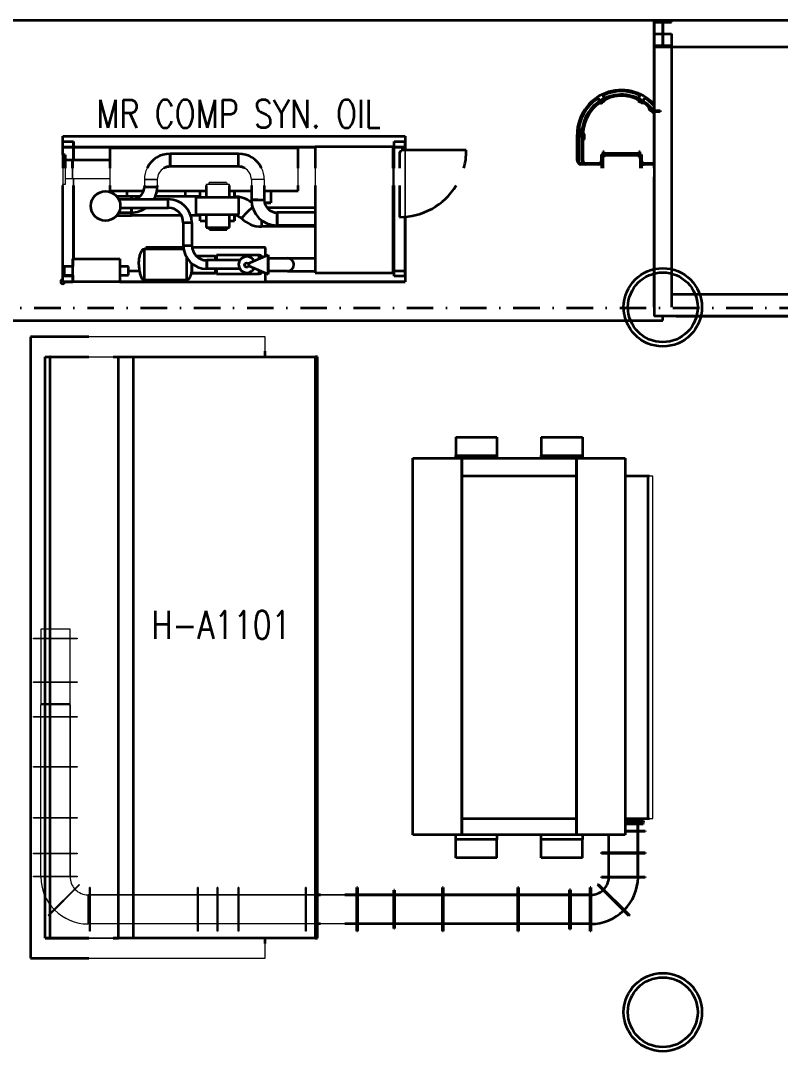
# Model space of a CAD drawing. Header units: inches. Extents: x 3139 to 9140, y 3844 to 6923.
# Drawn here: x 8221.1 to 8570.5, y 5688.8 to 6162.9 of the extents above; entities that cross this region are included whole.
import ezdxf
from ezdxf.enums import TextEntityAlignment as Align

# ---------------------------------------------------------------- set-up
doc = ezdxf.new("R2010")
doc.units = ezdxf.units.IN
doc.header["$MEASUREMENT"] = 0
doc.linetypes.add('DASHDOT2', pattern=[12.700025, 6.350013, -3.175006, 0, -3.175006])
for name, color, linetype in [('Default', 7, 'Continuous'), ('DwgTemplate', 7, 'Continuous'), ('TF_P_Equipment', 7, 'Continuous'), ('TF_P_Ladder', 7, 'Continuous'), ('TF_P_Plaform', 7, 'Continuous'), ('TF_P_Steel', 7, 'Continuous')]:
    doc.layers.add(name, color=color, linetype=linetype)
doc.styles.add('ROMANS', font='romans.shx')

# ---------------------------------------------------------------- blocks, each defined once
blk = doc.blocks.new('A$Cdd380a1b')
at = {"layer": 'DwgTemplate', "color": 8, "linetype": 'Continuous', "lineweight": 35}
for p, q in [((-36.7444, 12.3722), (-36.7444, 12.3143)), ((-36.7444, 12.3722), (-36.7444, 12.3143)), ((-36.5045, 12.3784), (-36.7382, 12.3784)), ((-36.5045, 12.3784), (-36.7382, 12.3784)), ((-36.7444, 12.2517), (-36.7444, 12.1384)), ((-36.7444, 12.2517), (-36.7444, 12.1384))]:
    blk.add_line(p, q, dxfattribs=at)
for radius, start, end in [(0.00615, 270, 0), (0.2399, 344.5146, 0), (0.2399, 270, 328.141)]:
    blk.add_arc((-36.7444, 12.3784), radius, start, end, dxfattribs=at)
at = {"layer": 'TF_P_Equipment', "color": 8, "linetype": 'Continuous', "lineweight": 35}
for p, q in [((-37.9547, 12.4291), (-36.7244, 12.4291)), ((-37.9547, 12.4291), (-36.7244, 12.4291)), ((-37.9547, 12.39), (-37.9547, 12.4291)), ((-37.9547, 12.39), (-37.9547, 12.4291)), ((-37.9547, 12.3622), (-37.9547, 12.4096)), ((-37.9547, 12.3622), (-37.9547, 12.4096)), ((-37.9547, 12.4096), (-37.9157, 12.4096)), ((-37.9547, 12.4096), (-37.9157, 12.4096)), ((-37.9157, 12.3428), (-37.9157, 12.4096)), ((-37.9157, 12.4096), (-37.9157, 12.3428)), ((-36.7635, 12.3143), (-36.7635, 12.4096)), ((-36.7635, 12.3143), (-36.7635, 12.4096)), ((-36.7635, 12.4096), (-36.7244, 12.4096)), ((-36.7635, 12.4096), (-36.7244, 12.4096)), ((-36.7244, 12.4291), (-36.7244, 12.39)), ((-36.7244, 12.4291), (-36.7244, 12.39)), ((-36.7244, 12.3784), (-36.7244, 12.4096)), ((-36.7244, 12.4096), (-36.7244, 12.3784)), ((-37.9547, 12.39), (-37.0472, 12.39)), ((-37.0472, 12.39), (-37.9547, 12.39)), ((-37.1089, 12.386), (-37.7855, 12.386)), ((-37.1089, 12.386), (-37.7855, 12.386)), ((-37.7855, 12.386), (-37.7855, 12.3143)), ((-37.7855, 12.386), (-37.7855, 12.3143)), ((-37.1089, 12.3143), (-37.1089, 12.386)), ((-37.1089, 12.3143), (-37.1089, 12.386)), ((-36.7673, 12.3908), (-37.0472, 12.3908)), ((-36.7673, 12.3908), (-37.0472, 12.3908)), ((-37.0472, 12.3908), (-37.0472, 12.3143)), ((-37.0472, 12.3908), (-37.0472, 12.3143)), ((-36.7673, 12.3143), (-36.7673, 12.3908)), ((-36.7673, 12.3143), (-36.7673, 12.3908)), ((-36.7673, 12.39), (-36.7244, 12.39)), ((-36.7244, 12.39), (-36.7673, 12.39)), ((-37.9464, 12.3622), (-37.9547, 12.3622)), ((-37.9547, 12.3622), (-37.9547, 12.3143)), ((-37.9464, 12.3622), (-37.9464, 12.3143)), ((-37.9196, 12.3428), (-37.9464, 12.3428)), ((-37.7855, 12.3428), (-37.9196, 12.3428)), ((-37.9196, 12.3428), (-37.9196, 12.3143)), ((-37.9196, 12.3143), (-37.9196, 12.3428)), ((-37.3229, 12.366), (-37.569, 12.366)), ((-37.569, 12.366), (-37.569, 12.3199)), ((-37.569, 12.3199), (-37.569, 12.366)), ((-37.3229, 12.3199), (-37.3229, 12.366)), ((-37.3229, 12.3199), (-37.3229, 12.366)), ((-37.3229, 12.3199), (-37.569, 12.3199)), ((-37.9547, 11.9258), (-37.9547, 12.2517)), ((-37.9547, 11.9258), (-37.9547, 12.2517)), ((-37.9157, 11.988), (-37.9157, 12.2517)), ((-37.9157, 12.2517), (-37.9157, 11.988)), ((-37.7855, 12.2517), (-37.7855, 12.2323)), ((-37.7855, 12.2517), (-37.7855, 12.2323)), ((-37.7855, 12.2323), (-37.6639, 12.2323)), ((-37.7855, 12.2323), (-37.6639, 12.2323)), ((-37.724, 12.2323), (-37.724, 12.2121)), ((-37.6613, 12.2517), (-37.6613, 12.2476)), ((-37.6613, 12.2476), (-37.6151, 12.2476)), ((-37.6613, 12.2476), (-37.6151, 12.2476)), ((-37.6164, 12.2323), (-37.461, 12.2323)), ((-37.6164, 12.2323), (-37.461, 12.2323)), ((-37.6151, 12.2517), (-37.6151, 12.2476)), ((-37.5149, 12.2323), (-37.5149, 12.2121)), ((-37.461, 12.2323), (-37.4388, 12.2323)), ((-37.461, 12.2092), (-37.461, 12.2323)), ((-37.461, 12.2092), (-37.461, 12.2323)), ((-37.4388, 12.2517), (-37.4388, 12.2092)), ((-37.4388, 12.2517), (-37.4388, 12.2092)), ((-37.3558, 12.2092), (-37.3558, 12.2517)), ((-37.3558, 12.2092), (-37.3558, 12.2517)), ((-37.3558, 12.2323), (-37.338, 12.2323)), ((-37.338, 12.2092), (-37.338, 12.2323)), ((-37.338, 12.2323), (-37.338, 12.2092)), ((-37.338, 12.2323), (-37.2768, 12.2323)), ((-37.338, 12.2323), (-37.2768, 12.2323)), ((-37.2768, 12.2517), (-37.2768, 12.1999)), ((-37.2307, 12.2517), (-37.2307, 12.2006)), ((-37.2307, 12.2323), (-37.1089, 12.2323)), ((-37.2307, 12.2323), (-37.1089, 12.2323)), ((-37.2073, 12.2323), (-37.2073, 12.1892)), ((-37.1089, 12.2323), (-37.1089, 12.2517)), ((-37.1089, 12.2323), (-37.1089, 12.2517)), ((-37.0472, 12.2517), (-37.0472, 11.9377)), ((-37.0472, 12.2517), (-37.0472, 11.9377)), ((-36.7673, 11.9377), (-36.7673, 12.2517)), ((-36.7673, 11.9377), (-36.7673, 12.2517)), ((-36.7635, 11.9258), (-36.7635, 12.2517)), ((-36.7635, 11.9258), (-36.7635, 12.2517)), ((-37.7071, 12.2121), (-37.7599, 12.2121)), ((-37.7537, 12.2026), (-37.5753, 12.2026)), ((-37.678, 12.2121), (-37.7071, 12.2121)), ((-37.7071, 12.2121), (-37.7071, 12.2026)), ((-37.7071, 12.2026), (-37.7071, 12.2121)), ((-37.461, 12.2121), (-37.6223, 12.2121)), ((-37.5753, 12.1719), (-37.5753, 12.2026)), ((-37.5753, 12.1719), (-37.5753, 12.2026)), ((-37.3222, 12.2092), (-37.476, 12.2092)), ((-37.3222, 12.2092), (-37.476, 12.2092)), ((-37.476, 12.2092), (-37.476, 12.1477)), ((-37.476, 12.2092), (-37.476, 12.1477)), ((-37.3222, 12.1477), (-37.3222, 12.2092)), ((-37.3222, 12.1477), (-37.3222, 12.2092)), ((-37.2768, 12.2006), (-37.2307, 12.2006)), ((-37.2768, 12.2006), (-37.2307, 12.2006)), ((-37.2768, 12.1999), (-37.2537, 12.1999)), ((-37.2537, 12.1999), (-37.2768, 12.1999)), ((-37.2292, 12.1892), (-37.2073, 12.1892)), ((-37.2073, 12.1892), (-37.2292, 12.1892)), ((-37.7531, 12.1554), (-37.7074, 12.1554)), ((-37.7483, 12.1719), (-37.5753, 12.1719)), ((-37.7074, 12.1554), (-37.7074, 12.1719)), ((-37.7074, 12.1719), (-37.7074, 12.1554)), ((-37.7071, 12.1554), (-37.7071, 12.1447)), ((-37.7071, 12.1447), (-37.7071, 12.1554)), ((-37.3129, 12.1343), (-37.2891, 12.1582)), ((-37.3129, 12.1343), (-37.2891, 12.1582)), ((-37.2891, 12.1582), (-37.273, 12.1743)), ((-37.2891, 12.1582), (-37.273, 12.1743)), ((-37.0472, 12.1716), (-37.2204, 12.1716)), ((-37.0472, 12.1544), (-37.1845, 12.1544)), ((-37.1845, 12.1544), (-37.1845, 12.1083)), ((-37.1845, 12.1083), (-37.1845, 12.1544)), ((-37.7599, 12.1447), (-37.7071, 12.1447)), ((-37.5285, 12.1447), (-37.7071, 12.1447)), ((-37.5214, 12.1181), (-37.5214, 12.0369)), ((-37.5061, 12.1181), (-37.5214, 12.1181)), ((-37.5061, 12.1181), (-37.5214, 12.1181)), ((-37.5061, 12.1185), (-37.4907, 12.1185)), ((-37.5061, 12.1185), (-37.4907, 12.1185)), ((-37.4907, 12.1181), (-37.5061, 12.1181)), ((-37.4907, 12.1181), (-37.5061, 12.1181)), ((-37.461, 12.1447), (-37.495, 12.1447)), ((-37.4907, 12.1185), (-37.4907, 12.0369)), ((-37.476, 12.1477), (-37.3222, 12.1477)), ((-37.476, 12.1477), (-37.3222, 12.1477)), ((-37.461, 12.1246), (-37.461, 12.1477)), ((-37.461, 12.1246), (-37.461, 12.1477)), ((-37.461, 12.1246), (-37.4388, 12.1246)), ((-37.4388, 12.1477), (-37.4388, 12.1015)), ((-37.4388, 12.1477), (-37.4388, 12.1015)), ((-37.3558, 12.1015), (-37.3558, 12.1477)), ((-37.3558, 12.1015), (-37.3558, 12.1477)), ((-37.3558, 12.1246), (-37.338, 12.1246)), ((-37.338, 12.1246), (-37.338, 12.1477)), ((-37.338, 12.1477), (-37.338, 12.1246)), ((-37.2401, 12.1269), (-37.2401, 12.1042)), ((-37.2401, 12.1269), (-37.2401, 12.1042)), ((-36.7244, 11.9258), (-36.7244, 12.1393)), ((-36.7244, 12.1393), (-36.7244, 11.9258)), ((-37.4388, 12.1015), (-37.3558, 12.1015)), ((-37.4388, 12.1015), (-37.3558, 12.1015)), ((-37.4269, 12.0938), (-37.43, 12.1015)), ((-37.4269, 12.0938), (-37.3654, 12.0938)), ((-37.3654, 12.0938), (-37.4269, 12.0938)), ((-37.3654, 12.0938), (-37.3623, 12.1015)), ((-37.0472, 12.1042), (-37.2401, 12.1042)), ((-37.0472, 12.1083), (-37.1845, 12.1083)), ((-37.5203, 12.0231), (-37.6625, 12.0231)), ((-37.6625, 12.0231), (-37.6625, 11.9124)), ((-37.6625, 12.0231), (-37.6625, 11.9124)), ((-37.6564, 12.0293), (-37.6564, 12.0231)), ((-37.6564, 12.0293), (-37.6564, 12.0231)), ((-37.5211, 12.0293), (-37.6564, 12.0293)), ((-37.5211, 12.0293), (-37.6564, 12.0293)), ((-37.5214, 12.0369), (-37.4907, 12.0369)), ((-37.5214, 12.0369), (-37.4907, 12.0369)), ((-37.2258, 12.0293), (-37.4901, 12.0293)), ((-37.2258, 12.0293), (-37.4901, 12.0293)), ((-37.2491, 12.0016), (-37.4028, 12.0016)), ((-37.4028, 12.0016), (-37.4028, 11.9831)), ((-37.4028, 11.9831), (-37.4028, 12.0016)), ((-37.288, 11.9716), (-37.2165, 12.0023)), ((-37.2491, 11.9884), (-37.2491, 12.0016)), ((-37.2491, 11.9884), (-37.2491, 12.0016)), ((-37.2258, 11.9984), (-37.2258, 12.0293)), ((-37.2258, 11.9984), (-37.2258, 12.0293)), ((-37.2165, 11.9677), (-37.2165, 12.0023)), ((-37.2165, 12.0023), (-37.2165, 11.9331)), ((-37.9186, 11.988), (-37.7494, 11.988)), ((-37.9186, 11.988), (-37.7494, 11.988)), ((-37.9186, 11.988), (-37.9186, 11.9607)), ((-37.9186, 11.9607), (-37.9186, 11.988)), ((-37.7494, 11.988), (-37.7494, 11.9607)), ((-37.7494, 11.988), (-37.7494, 11.9607)), ((-37.5087, 11.9124), (-37.5087, 11.9924)), ((-37.5087, 11.9124), (-37.5087, 11.9924)), ((-37.4903, 11.9714), (-37.4903, 11.937)), ((-37.4903, 11.937), (-37.4903, 11.9714)), ((-37.4072, 11.9985), (-37.4745, 11.9985)), ((-37.4072, 11.9985), (-37.4745, 11.9985)), ((-37.4072, 11.9985), (-37.4745, 11.9985)), ((-37.3183, 11.9831), (-37.4368, 11.9831)), ((-37.4368, 11.9831), (-37.4368, 11.9524)), ((-37.4368, 11.9524), (-37.4368, 11.9831)), ((-37.4072, 11.9985), (-37.4072, 11.9831)), ((-37.4072, 11.9985), (-37.4072, 11.9831)), ((-37.2165, 11.9908), (-37.1473, 11.9908)), ((-37.2165, 11.9331), (-37.2165, 11.9677)), ((-37.1473, 11.9908), (-37.0472, 11.9908)), ((-37.9547, 11.9453), (-37.9493, 11.9453)), ((-37.9547, 11.9453), (-37.9493, 11.9453)), ((-37.9547, 11.9062), (-37.9547, 11.9453)), ((-37.9547, 11.9062), (-37.9547, 11.9453)), ((-37.9186, 11.9607), (-37.9493, 11.9607)), ((-37.9186, 11.9607), (-37.9493, 11.9607)), ((-37.9493, 11.9607), (-37.9493, 11.9299)), ((-37.9493, 11.9607), (-37.9493, 11.9299)), ((-37.9493, 11.9299), (-37.9186, 11.9299)), ((-37.9493, 11.9299), (-37.9186, 11.9299)), ((-37.9186, 11.9299), (-37.9186, 11.9607)), ((-37.9186, 11.9299), (-37.9186, 11.9607)), ((-37.9186, 11.9299), (-37.9186, 11.9062)), ((-37.9186, 11.9062), (-37.9186, 11.9299)), ((-37.7494, 11.9607), (-37.7494, 11.9299)), ((-37.7494, 11.9607), (-37.7494, 11.9299)), ((-37.7186, 11.9607), (-37.7494, 11.9607)), ((-37.7186, 11.9607), (-37.7494, 11.9607)), ((-37.7494, 11.9299), (-37.7186, 11.9299)), ((-37.7494, 11.9299), (-37.7186, 11.9299)), ((-37.7494, 11.9299), (-37.7494, 11.9062)), ((-37.7494, 11.9299), (-37.7494, 11.9062)), ((-37.7186, 11.9299), (-37.7186, 11.9607)), ((-37.7186, 11.9299), (-37.7186, 11.9607)), ((-37.7186, 11.9453), (-37.6794, 11.9453)), ((-37.7186, 11.9453), (-37.6794, 11.9453)), ((-37.4903, 11.9524), (-37.491, 11.9524)), ((-37.4072, 11.937), (-37.4903, 11.937)), ((-37.4903, 11.937), (-37.4072, 11.937)), ((-37.4903, 11.937), (-37.4072, 11.937)), ((-37.3183, 11.9524), (-37.4368, 11.9524)), ((-37.4072, 11.9524), (-37.4072, 11.937)), ((-37.4072, 11.9524), (-37.4072, 11.937)), ((-37.4028, 11.9524), (-37.4028, 11.9339)), ((-37.4028, 11.9339), (-37.4028, 11.9524)), ((-37.2491, 11.9339), (-37.4028, 11.9339)), ((-37.2864, 11.9632), (-37.2165, 11.9331)), ((-37.2491, 11.9339), (-37.2491, 11.9471)), ((-37.2491, 11.9339), (-37.2491, 11.9471)), ((-37.2258, 11.9062), (-37.2258, 11.9371)), ((-37.2258, 11.9062), (-37.2258, 11.9371)), ((-37.1473, 11.9447), (-37.2165, 11.9447)), ((-37.1473, 11.9447), (-37.0472, 11.9447)), ((-37.0472, 11.9377), (-36.7673, 11.9377)), ((-37.0472, 11.9377), (-36.7673, 11.9377)), ((-36.7673, 11.9453), (-36.7244, 11.9453)), ((-36.7673, 11.9453), (-36.7244, 11.9453)), ((-36.7244, 11.9453), (-36.7244, 11.9062)), ((-36.7244, 11.9453), (-36.7244, 11.9062)), ((-37.9186, 11.9258), (-37.9547, 11.9258)), ((-37.9186, 11.9258), (-37.9547, 11.9258)), ((-37.9547, 11.9062), (-37.9186, 11.9062)), ((-37.9186, 11.9062), (-37.9547, 11.9062)), ((-37.7494, 11.9062), (-37.9186, 11.9062)), ((-37.7494, 11.9062), (-37.9186, 11.9062)), ((-37.7494, 11.9062), (-37.6564, 11.9062)), ((-37.6564, 11.9062), (-37.7494, 11.9062)), ((-37.5087, 11.9124), (-37.6625, 11.9124)), ((-37.6564, 11.9124), (-37.6564, 11.9062)), ((-37.6564, 11.9124), (-37.6564, 11.9062)), ((-37.6564, 11.9062), (-37.2258, 11.9062)), ((-37.6564, 11.9062), (-37.2258, 11.9062)), ((-37.2258, 11.9062), (-36.7244, 11.9062)), ((-36.7244, 11.9062), (-37.2258, 11.9062)), ((-36.7244, 11.9258), (-36.7635, 11.9258)), ((-36.7244, 11.9258), (-36.7635, 11.9258)), ((-38.07, 11.7086), (-38.07, 9.4755)), ((-38.07, 11.7086), (-38.07, 9.4755)), ((-37.8606, 11.7086), (-38.07, 11.7086)), ((-37.8606, 11.7086), (-38.07, 11.7086)), ((-38.0173, 11.6363), (-38.0014, 11.6363)), ((-38.0173, 11.6363), (-38.0014, 11.6363)), ((-38.0173, 9.5478), (-38.0173, 11.6363)), ((-38.0173, 9.5478), (-38.0173, 11.6363)), ((-37.9991, 11.6363), (-38.0014, 11.6363)), ((-37.9991, 11.6363), (-38.0014, 11.6363)), ((-38.0014, 11.6363), (-38.0014, 9.5478)), ((-38.0014, 11.6363), (-38.0014, 9.5478)), ((-37.9991, 11.6363), (-37.8606, 11.6363)), ((-37.9991, 11.6363), (-37.8606, 11.6363)), ((-37.7739, 11.6363), (-37.7538, 11.6363)), ((-37.7739, 11.6363), (-37.7538, 11.6363)), ((-37.7538, 9.5478), (-37.7538, 11.6363)), ((-37.7538, 11.6363), (-37.0482, 11.6363)), ((-37.7017, 11.6363), (-37.7017, 9.5478)), ((-37.7017, 11.6363), (-37.7017, 9.5478)), ((-37.2272, 11.6363), (-37.2272, 11.6564)), ((-37.2272, 11.6363), (-37.2272, 11.6564)), ((-37.0482, 11.6363), (-37.0482, 9.5478)), ((-37.0387, 11.6363), (-37.0482, 11.6363)), ((-37.0387, 11.6363), (-37.0482, 11.6363)), ((-37.0387, 9.5478), (-37.0387, 11.6363)), ((-37.0387, 9.5478), (-37.0387, 11.6363)), ((-36.5426, 11.3479), (-36.3949, 11.3479)), ((-36.5426, 11.3479), (-36.5426, 11.2818)), ((-36.3949, 11.3479), (-36.3949, 11.2818)), ((-36.235, 11.3479), (-36.235, 11.2818)), ((-36.235, 11.3479), (-36.0873, 11.3479)), ((-36.0873, 11.3479), (-36.0873, 11.2818)), ((-36.6967, 11.2718), (-35.9332, 11.2718)), ((-36.6967, 9.9184), (-36.6967, 11.2718)), ((-36.5426, 11.2818), (-36.3949, 11.2818)), ((-36.5426, 11.2718), (-36.5426, 11.2818)), ((-36.5208, 9.9184), (-36.5208, 11.2718)), ((-36.5208, 11.2718), (-36.5208, 9.9184)), ((-36.3949, 11.2818), (-36.3949, 11.2718)), ((-36.235, 11.2718), (-36.235, 11.2818)), ((-36.235, 11.2818), (-36.0873, 11.2818)), ((-36.1091, 9.9184), (-36.1091, 11.2718)), ((-36.1091, 11.2718), (-36.1091, 9.9184)), ((-36.0873, 11.2818), (-36.0873, 11.2718)), ((-35.9332, 11.2718), (-35.9332, 9.9184)), ((-36.1091, 11.2072), (-36.5208, 11.2072)), ((-36.1091, 11.2072), (-36.5208, 11.2072)), ((-35.8508, 11.2072), (-35.9332, 11.2072)), ((-35.8508, 11.2072), (-35.9332, 11.2072)), ((-35.8508, 9.9769), (-35.8508, 11.2072)), ((-35.8508, 9.9769), (-35.8508, 11.2072)), ((-35.8461, 11.2072), (-35.8508, 11.2072)), ((-35.8461, 11.2072), (-35.8508, 11.2072)), ((-36.5208, 9.9769), (-36.1091, 9.9769)), ((-36.5208, 9.9769), (-36.1091, 9.9769)), ((-35.9332, 9.9769), (-35.8508, 9.9769)), ((-35.9332, 9.9769), (-35.8508, 9.9769)), ((-35.9332, 9.9692), (-35.8677, 9.9692)), ((-35.9332, 9.9692), (-35.8677, 9.9692)), ((-35.8877, 9.9692), (-35.8877, 9.9769)), ((-35.8877, 9.9769), (-35.8877, 9.9692)), ((-35.8677, 9.9692), (-35.8677, 9.963)), ((-35.8677, 9.9692), (-35.8677, 9.963)), ((-35.8508, 9.9769), (-35.8461, 9.9769)), ((-35.8508, 9.9769), (-35.8461, 9.9769)), ((-35.8677, 9.963), (-35.9332, 9.963)), ((-35.8677, 9.963), (-35.9332, 9.963)), ((-35.9332, 9.9596), (-35.8692, 9.9596)), ((-35.9332, 9.9596), (-35.8692, 9.9596)), ((-35.8692, 9.9571), (-35.9332, 9.9571)), ((-35.8692, 9.9571), (-35.9332, 9.9571)), ((-35.9332, 9.9328), (-35.8615, 9.9328)), ((-35.9332, 9.9328), (-35.8615, 9.9328)), ((-35.8615, 9.9303), (-35.9332, 9.9303)), ((-35.8615, 9.9303), (-35.9332, 9.9303)), ((-35.8877, 9.9596), (-35.8877, 9.963)), ((-35.8877, 9.963), (-35.8877, 9.9596)), ((-35.8877, 9.9328), (-35.8877, 9.9571)), ((-35.8877, 9.9571), (-35.8877, 9.9328)), ((-35.8877, 9.8546), (-35.8877, 9.9303)), ((-35.8877, 9.9303), (-35.8877, 9.8546)), ((-35.8692, 9.9596), (-35.8692, 9.9571)), ((-35.8692, 9.9596), (-35.8692, 9.9571)), ((-35.8615, 9.9328), (-35.8615, 9.9303)), ((-35.8615, 9.9328), (-35.8615, 9.9303)), ((-35.9332, 9.9184), (-36.6967, 9.9184)), ((-36.5426, 9.9023), (-36.5426, 9.9184)), ((-36.3949, 9.9023), (-36.5426, 9.9023)), ((-36.5426, 9.8362), (-36.5426, 9.9023)), ((-36.3949, 9.9184), (-36.3949, 9.9023)), ((-36.3949, 9.8362), (-36.3949, 9.9023)), ((-36.235, 9.9023), (-36.235, 9.9184)), ((-36.235, 9.8362), (-36.235, 9.9023)), ((-36.0873, 9.9023), (-36.235, 9.9023)), ((-36.0873, 9.9184), (-36.0873, 9.9023)), ((-36.0873, 9.8362), (-36.0873, 9.9023)), ((-35.9923, 9.8546), (-35.9923, 9.9184)), ((-35.9923, 9.8546), (-35.9923, 9.9184)), ((-36.0184, 9.8546), (-36.0184, 9.8521)), ((-36.0184, 9.8521), (-36.0184, 9.8546)), ((-36.0184, 9.8546), (-35.8615, 9.8546)), ((-36.0184, 9.8546), (-35.8615, 9.8546)), ((-35.8615, 9.8546), (-35.8615, 9.8521)), ((-35.8615, 9.8546), (-35.8615, 9.8521)), ((-36.3949, 9.8362), (-36.5426, 9.8362)), ((-36.0873, 9.8362), (-36.235, 9.8362)), ((-35.8615, 9.8521), (-36.0184, 9.8521)), ((-35.8615, 9.8521), (-36.0184, 9.8521)), ((-35.9923, 9.7677), (-35.9923, 9.8521)), ((-35.9923, 9.7677), (-35.9923, 9.8521)), ((-35.8877, 9.7677), (-35.8877, 9.8521)), ((-35.8877, 9.8521), (-35.8877, 9.7677)), ((-36.0184, 9.7677), (-35.8615, 9.7677)), ((-36.0184, 9.7677), (-35.8615, 9.7677)), ((-36.0184, 9.7677), (-36.0184, 9.7653)), ((-36.0184, 9.7653), (-36.0184, 9.7677)), ((-35.8615, 9.7653), (-36.0184, 9.7653)), ((-35.8615, 9.7653), (-36.0184, 9.7653)), ((-35.8615, 9.7677), (-35.8615, 9.7653)), ((-35.8615, 9.7677), (-35.8615, 9.7653)), ((-36.895, 9.7293), (-36.8975, 9.7293)), ((-36.8975, 9.7293), (-36.895, 9.7293)), ((-36.8975, 9.5724), (-36.8975, 9.7293)), ((-36.8975, 9.5724), (-36.8975, 9.7293)), ((-36.895, 9.7293), (-36.895, 9.5724)), ((-36.895, 9.7293), (-36.895, 9.5724)), ((-36.7648, 9.5816), (-36.7648, 9.7201)), ((-36.7648, 9.5816), (-36.7648, 9.7201)), ((-36.7624, 9.7201), (-36.7648, 9.7201)), ((-36.7648, 9.7201), (-36.7624, 9.7201)), ((-36.7624, 9.7201), (-36.7624, 9.5816)), ((-36.7624, 9.7201), (-36.7624, 9.5816)), ((-36.5874, 9.7293), (-36.5899, 9.7293)), ((-36.5899, 9.7293), (-36.5874, 9.7293)), ((-36.5899, 9.5724), (-36.5899, 9.7293)), ((-36.5899, 9.5724), (-36.5899, 9.7293)), ((-36.5874, 9.7293), (-36.5874, 9.5724)), ((-36.5874, 9.7293), (-36.5874, 9.5724)), ((-36.3168, 9.7293), (-36.3192, 9.7293)), ((-36.3192, 9.7293), (-36.3168, 9.7293)), ((-36.3192, 9.5724), (-36.3192, 9.7293)), ((-36.3192, 9.5724), (-36.3192, 9.7293)), ((-36.3168, 9.7293), (-36.3168, 9.5724)), ((-36.3168, 9.7293), (-36.3168, 9.5724)), ((-36.1332, 9.5801), (-36.1332, 9.7216)), ((-36.1332, 9.5801), (-36.1332, 9.7216)), ((-36.1307, 9.7216), (-36.1332, 9.7216)), ((-36.1332, 9.7216), (-36.1307, 9.7216)), ((-36.1307, 9.7216), (-36.1307, 9.5801)), ((-36.1307, 9.7216), (-36.1307, 9.5801)), ((-36.0568, 9.7293), (-36.0593, 9.7293)), ((-36.0593, 9.7293), (-36.0568, 9.7293)), ((-36.0593, 9.5724), (-36.0593, 9.7293)), ((-36.0593, 9.5724), (-36.0593, 9.7293)), ((-36.0568, 9.7293), (-36.0568, 9.5724)), ((-36.0568, 9.7293), (-36.0568, 9.5724)), ((-36.0297, 9.7405), (-36.0314, 9.7388)), ((-36.0314, 9.7388), (-36.0297, 9.7405)), ((-35.9205, 9.6279), (-36.0314, 9.7388)), ((-35.9205, 9.6279), (-36.0314, 9.7388)), ((-36.0297, 9.7405), (-35.9187, 9.6296)), ((-36.0297, 9.7405), (-35.9187, 9.6296)), ((-37.0281, 9.7031), (-37.0387, 9.7031)), ((-37.0387, 9.7031), (-37.0281, 9.7031)), ((-36.8975, 9.7031), (-36.9414, 9.7031)), ((-36.9414, 9.7031), (-36.8975, 9.7031)), ((-36.7648, 9.7031), (-36.895, 9.7031)), ((-36.895, 9.7031), (-36.7648, 9.7031)), ((-36.5899, 9.7031), (-36.7624, 9.7031)), ((-36.7624, 9.7031), (-36.5899, 9.7031)), ((-36.3192, 9.7031), (-36.5874, 9.7031)), ((-36.5874, 9.7031), (-36.3192, 9.7031)), ((-36.1332, 9.7031), (-36.3168, 9.7031)), ((-36.3168, 9.7031), (-36.1332, 9.7031)), ((-36.0593, 9.7031), (-36.1307, 9.7031)), ((-36.1307, 9.7031), (-36.0593, 9.7031)), ((-37.0281, 9.5986), (-37.0387, 9.5986)), ((-37.0281, 9.5986), (-37.0387, 9.5986)), ((-36.8975, 9.5986), (-36.9414, 9.5986)), ((-36.8975, 9.5986), (-36.9414, 9.5986)), ((-36.7648, 9.5986), (-36.895, 9.5986)), ((-36.7648, 9.5986), (-36.895, 9.5986)), ((-36.5899, 9.5986), (-36.7624, 9.5986)), ((-36.5899, 9.5986), (-36.7624, 9.5986)), ((-36.3192, 9.5986), (-36.5874, 9.5986)), ((-36.3192, 9.5986), (-36.5874, 9.5986)), ((-36.1332, 9.5986), (-36.3168, 9.5986)), ((-36.1332, 9.5986), (-36.3168, 9.5986)), ((-36.0593, 9.5986), (-36.1307, 9.5986)), ((-36.0593, 9.5986), (-36.1307, 9.5986)), ((-35.9187, 9.6296), (-35.9205, 9.6279)), ((-35.9187, 9.6296), (-35.9205, 9.6279)), ((-36.895, 9.5724), (-36.8975, 9.5724)), ((-36.895, 9.5724), (-36.8975, 9.5724)), ((-36.7624, 9.5816), (-36.7648, 9.5816)), ((-36.7624, 9.5816), (-36.7648, 9.5816)), ((-36.5874, 9.5724), (-36.5899, 9.5724)), ((-36.5874, 9.5724), (-36.5899, 9.5724)), ((-36.3168, 9.5724), (-36.3192, 9.5724)), ((-36.3168, 9.5724), (-36.3192, 9.5724)), ((-36.1307, 9.5801), (-36.1332, 9.5801)), ((-36.1307, 9.5801), (-36.1332, 9.5801)), ((-36.0568, 9.5724), (-36.0593, 9.5724)), ((-36.0568, 9.5724), (-36.0593, 9.5724)), ((-38.0173, 9.5478), (-38.0014, 9.5478)), ((-38.0014, 9.5478), (-38.0173, 9.5478)), ((-38.0014, 9.5478), (-37.9991, 9.5478)), ((-38.0014, 9.5478), (-37.9991, 9.5478)), ((-37.9991, 9.5478), (-37.8606, 9.5478)), ((-37.8606, 9.5478), (-37.9991, 9.5478)), ((-37.7739, 9.5478), (-37.7538, 9.5478)), ((-37.7538, 9.5478), (-37.7739, 9.5478)), ((-37.0482, 9.5478), (-37.7538, 9.5478)), ((-37.2272, 9.5277), (-37.2272, 9.5478)), ((-37.2272, 9.5277), (-37.2272, 9.5478)), ((-37.0482, 9.5478), (-37.0387, 9.5478)), ((-37.0482, 9.5478), (-37.0387, 9.5478)), ((-38.07, 9.4755), (-37.8606, 9.4755)), ((-38.07, 9.4755), (-37.8606, 9.4755))]:
    blk.add_line(p, q, dxfattribs=at)
at = {"layer": 'TF_P_Equipment', "color": 8, "linetype": 'Continuous', "lineweight": 18}
for p, q in [((-36.7244, 12.1393), (-36.7244, 12.3784)), ((-36.7244, 12.3784), (-36.7244, 12.1393)), ((-37.9547, 12.3143), (-37.9547, 12.3091)), ((-37.9547, 12.3091), (-37.9547, 12.2561)), ((-37.9464, 12.3143), (-37.9464, 12.3091)), ((-37.9464, 12.3091), (-37.9464, 12.2561)), ((-37.9196, 12.3143), (-37.9196, 12.2755)), ((-37.9196, 12.2755), (-37.9196, 12.3143)), ((-37.7855, 12.3143), (-37.7855, 12.2517)), ((-37.7855, 12.3143), (-37.7855, 12.2517)), ((-37.1089, 12.2517), (-37.1089, 12.3143)), ((-37.1089, 12.2517), (-37.1089, 12.3143)), ((-37.0472, 12.3143), (-37.0472, 12.2517)), ((-37.0472, 12.3143), (-37.0472, 12.2517)), ((-36.7673, 12.2517), (-36.7673, 12.3143)), ((-36.7673, 12.2517), (-36.7673, 12.3143)), ((-36.7635, 12.2517), (-36.7635, 12.3143)), ((-36.7635, 12.2517), (-36.7635, 12.3143)), ((-37.9196, 12.2755), (-37.9464, 12.2755)), ((-37.7855, 12.2755), (-37.9196, 12.2755)), ((-37.9157, 12.2517), (-37.9157, 12.2755)), ((-37.9157, 12.2755), (-37.9157, 12.2517)), ((-37.6613, 12.2738), (-37.6613, 12.2517)), ((-37.6613, 12.2738), (-37.6151, 12.2738)), ((-37.6613, 12.2738), (-37.6151, 12.2738)), ((-37.6151, 12.2738), (-37.6613, 12.2738)), ((-37.6151, 12.2738), (-37.6613, 12.2738)), ((-37.6151, 12.2738), (-37.6151, 12.2517)), ((-37.4281, 12.263), (-37.4311, 12.2553)), ((-37.3973, 12.263), (-37.4281, 12.263)), ((-37.4281, 12.263), (-37.3665, 12.263)), ((-37.3665, 12.263), (-37.3973, 12.263)), ((-37.3665, 12.263), (-37.3635, 12.2553)), ((-37.2768, 12.2738), (-37.2768, 12.2517)), ((-37.2537, 12.2738), (-37.2768, 12.2738)), ((-37.2537, 12.2738), (-37.2768, 12.2738)), ((-37.2307, 12.2738), (-37.2537, 12.2738)), ((-37.2307, 12.2738), (-37.2537, 12.2738)), ((-37.2307, 12.2738), (-37.2307, 12.2517)), ((-37.9464, 12.2561), (-37.9547, 12.2561)), ((-37.9547, 12.2517), (-37.9547, 12.2561)), ((-37.9547, 12.2517), (-37.9547, 12.2561)), ((-37.4388, 12.2553), (-37.4388, 12.2517)), ((-37.4388, 12.2553), (-37.4388, 12.2517)), ((-37.3558, 12.2553), (-37.4388, 12.2553)), ((-37.3558, 12.2553), (-37.4388, 12.2553)), ((-37.3558, 12.2517), (-37.3558, 12.2553)), ((-37.3558, 12.2517), (-37.3558, 12.2553)), ((-37.2272, 11.7086), (-37.8606, 11.7086)), ((-37.2272, 11.7086), (-37.8606, 11.7086)), ((-37.2272, 11.6564), (-37.2272, 11.7086)), ((-37.2272, 11.6564), (-37.2272, 11.7086)), ((-37.8606, 11.6363), (-37.7739, 11.6363)), ((-37.8606, 11.6363), (-37.7739, 11.6363)), ((-35.8339, 11.2072), (-35.8461, 11.2072)), ((-35.8339, 11.2072), (-35.8461, 11.2072)), ((-35.8339, 9.9769), (-35.8339, 11.2072)), ((-35.8339, 9.9769), (-35.8339, 11.2072)), ((-38.0331, 10.6582), (-38.0331, 10.6249)), ((-37.9285, 10.6582), (-38.0331, 10.6582)), ((-37.9285, 10.6249), (-37.9285, 10.6582)), ((-38.0593, 10.6249), (-37.9024, 10.6249)), ((-38.0593, 10.6249), (-37.9024, 10.6249)), ((-38.0593, 10.6224), (-38.0593, 10.6249)), ((-38.0593, 10.6224), (-38.0593, 10.6249)), ((-37.9024, 10.6224), (-38.0593, 10.6224)), ((-37.9024, 10.6224), (-38.0593, 10.6224)), ((-38.0331, 10.6224), (-38.0331, 10.4689)), ((-37.9285, 10.4689), (-37.9285, 10.6224)), ((-37.9024, 10.6224), (-37.9024, 10.6249)), ((-37.9024, 10.6249), (-37.9024, 10.6224)), ((-38.0593, 10.4689), (-37.9024, 10.4689)), ((-38.0593, 10.4689), (-37.9024, 10.4689)), ((-38.0593, 10.4664), (-38.0593, 10.4689)), ((-38.0593, 10.4664), (-38.0593, 10.4689)), ((-37.9024, 10.4664), (-38.0593, 10.4664)), ((-37.9024, 10.4664), (-38.0593, 10.4664)), ((-38.0331, 10.4664), (-38.0331, 10.389)), ((-37.9285, 10.389), (-37.9285, 10.4664)), ((-37.9024, 10.4664), (-37.9024, 10.4689)), ((-37.9024, 10.4689), (-37.9024, 10.4664)), ((-37.9285, 10.389), (-38.0331, 10.389)), ((-38.0331, 10.389), (-37.9285, 10.389)), ((-38.033, 10.3875), (-37.9285, 10.3875)), ((-38.033, 10.3875), (-37.9285, 10.3875)), ((-38.033, 10.3444), (-38.033, 10.3875)), ((-38.033, 10.3444), (-38.033, 10.3875)), ((-37.9285, 10.3444), (-37.9285, 10.3875)), ((-37.9285, 10.3875), (-37.9285, 10.3444)), ((-38.0593, 10.3419), (-38.0593, 10.3444)), ((-38.0593, 10.3419), (-38.0593, 10.3444)), ((-38.0593, 10.3444), (-37.9024, 10.3444)), ((-38.0593, 10.3444), (-37.9024, 10.3444)), ((-37.9024, 10.3419), (-38.0593, 10.3419)), ((-37.9024, 10.3419), (-38.0593, 10.3419)), ((-38.033, 10.1645), (-38.033, 10.3419)), ((-38.033, 10.1645), (-38.033, 10.3419)), ((-37.9285, 10.1645), (-37.9285, 10.3419)), ((-37.9285, 10.3419), (-37.9285, 10.1645)), ((-37.9024, 10.3419), (-37.9024, 10.3444)), ((-37.9024, 10.3444), (-37.9024, 10.3419)), ((-38.0593, 10.1645), (-37.9024, 10.1645)), ((-38.0593, 10.1645), (-37.9024, 10.1645)), ((-38.0593, 10.162), (-38.0593, 10.1645)), ((-38.0593, 10.162), (-38.0593, 10.1645)), ((-37.9024, 10.162), (-38.0593, 10.162)), ((-37.9024, 10.162), (-38.0593, 10.162)), ((-38.033, 9.9806), (-38.033, 10.162)), ((-38.033, 9.9806), (-38.033, 10.162)), ((-37.9285, 9.9806), (-37.9285, 10.162)), ((-37.9285, 10.162), (-37.9285, 9.9806)), ((-37.9024, 10.162), (-37.9024, 10.1645)), ((-37.9024, 10.1645), (-37.9024, 10.162)), ((-38.0592, 9.9782), (-38.0592, 9.9806)), ((-38.0592, 9.9782), (-38.0592, 9.9806)), ((-38.0592, 9.9806), (-37.9023, 9.9806)), ((-38.0592, 9.9806), (-37.9023, 9.9806)), ((-37.9023, 9.9782), (-38.0592, 9.9782)), ((-37.9023, 9.9782), (-38.0592, 9.9782)), ((-38.033, 9.8524), (-38.033, 9.9782)), ((-38.033, 9.8524), (-38.033, 9.9782)), ((-37.9285, 9.8524), (-37.9285, 9.9782)), ((-37.9285, 9.9782), (-37.9285, 9.8524)), ((-37.9023, 9.9782), (-37.9023, 9.9806)), ((-37.9023, 9.9806), (-37.9023, 9.9782)), ((-35.8461, 9.9769), (-35.8339, 9.9769)), ((-35.8461, 9.9769), (-35.8339, 9.9769)), ((-38.0592, 9.8524), (-37.9023, 9.8524)), ((-38.0592, 9.8524), (-37.9023, 9.8524)), ((-38.0592, 9.8499), (-38.0592, 9.8524)), ((-38.0592, 9.8499), (-38.0592, 9.8524)), ((-37.9023, 9.8499), (-38.0592, 9.8499)), ((-37.9023, 9.8499), (-38.0592, 9.8499)), ((-38.033, 9.7702), (-38.033, 9.8499)), ((-38.033, 9.7702), (-38.033, 9.8499)), ((-37.9285, 9.7702), (-37.9285, 9.8499)), ((-37.9285, 9.8499), (-37.9285, 9.7702)), ((-37.9023, 9.8499), (-37.9023, 9.8524)), ((-37.9023, 9.8524), (-37.9023, 9.8499)), ((-38.0592, 9.7702), (-37.9023, 9.7702)), ((-38.0592, 9.7702), (-37.9023, 9.7702)), ((-38.0592, 9.7677), (-38.0592, 9.7702)), ((-38.0592, 9.7677), (-38.0592, 9.7702)), ((-37.9023, 9.7677), (-38.0592, 9.7677)), ((-37.9023, 9.7677), (-38.0592, 9.7677)), ((-37.9023, 9.7677), (-37.9023, 9.7702)), ((-37.9023, 9.7702), (-37.9023, 9.7677)), ((-38.0068, 9.6295), (-37.8959, 9.7404)), ((-38.0068, 9.6295), (-37.8959, 9.7404)), ((-37.8941, 9.7387), (-38.0051, 9.6278)), ((-37.8941, 9.7387), (-38.0051, 9.6278)), ((-37.8941, 9.7387), (-37.8959, 9.7404)), ((-37.8959, 9.7404), (-37.8941, 9.7387)), ((-37.8584, 9.5724), (-37.8584, 9.7293)), ((-37.8584, 9.5724), (-37.8584, 9.7293)), ((-37.8559, 9.7293), (-37.8584, 9.7293)), ((-37.8584, 9.7293), (-37.8559, 9.7293)), ((-37.8559, 9.7293), (-37.8559, 9.5724)), ((-37.8559, 9.7293), (-37.8559, 9.5724)), ((-37.7529, 9.7293), (-37.7554, 9.7293)), ((-37.7554, 9.7293), (-37.7529, 9.7293)), ((-37.7554, 9.5724), (-37.7554, 9.7293)), ((-37.7554, 9.5724), (-37.7554, 9.7293)), ((-37.7529, 9.7293), (-37.7529, 9.5724)), ((-37.7529, 9.7293), (-37.7529, 9.5724)), ((-37.4682, 9.7293), (-37.4707, 9.7293)), ((-37.4707, 9.7293), (-37.4682, 9.7293)), ((-37.4707, 9.5724), (-37.4707, 9.7293)), ((-37.4707, 9.5724), (-37.4707, 9.7293)), ((-37.4682, 9.7293), (-37.4682, 9.5724)), ((-37.4682, 9.7293), (-37.4682, 9.5724)), ((-37.3994, 9.5724), (-37.3994, 9.7293)), ((-37.3994, 9.5724), (-37.3994, 9.7293)), ((-37.397, 9.7293), (-37.3994, 9.7293)), ((-37.3994, 9.7293), (-37.397, 9.7293)), ((-37.397, 9.7293), (-37.397, 9.5724)), ((-37.397, 9.7293), (-37.397, 9.5724)), ((-37.3245, 9.5724), (-37.3245, 9.7293)), ((-37.3245, 9.5724), (-37.3245, 9.7293)), ((-37.322, 9.7293), (-37.3245, 9.7293)), ((-37.3245, 9.7293), (-37.322, 9.7293)), ((-37.322, 9.7293), (-37.322, 9.5724)), ((-37.322, 9.7293), (-37.322, 9.5724)), ((-37.0796, 9.7293), (-37.082, 9.7293)), ((-37.082, 9.7293), (-37.0796, 9.7293)), ((-37.082, 9.5724), (-37.082, 9.7293)), ((-37.082, 9.5724), (-37.082, 9.7293)), ((-37.0796, 9.7293), (-37.0796, 9.5724)), ((-37.0796, 9.7293), (-37.0796, 9.5724)), ((-37.8584, 9.7031), (-37.8639, 9.7031)), ((-37.8639, 9.7031), (-37.8584, 9.7031)), ((-37.8639, 9.5986), (-37.8639, 9.7031)), ((-37.8639, 9.5986), (-37.8639, 9.7031)), ((-37.7554, 9.7031), (-37.8559, 9.7031)), ((-37.8559, 9.7031), (-37.7554, 9.7031)), ((-37.4707, 9.7031), (-37.7529, 9.7031)), ((-37.7529, 9.7031), (-37.4707, 9.7031)), ((-37.3994, 9.7031), (-37.4682, 9.7031)), ((-37.4682, 9.7031), (-37.3994, 9.7031)), ((-37.3245, 9.7031), (-37.397, 9.7031)), ((-37.397, 9.7031), (-37.3245, 9.7031)), ((-37.082, 9.7031), (-37.322, 9.7031)), ((-37.322, 9.7031), (-37.082, 9.7031)), ((-37.0387, 9.7031), (-37.0796, 9.7031)), ((-37.0796, 9.7031), (-37.0387, 9.7031)), ((-36.9414, 9.7031), (-37.0281, 9.7031)), ((-37.0281, 9.7031), (-36.9414, 9.7031)), ((-38.0051, 9.6278), (-38.0068, 9.6295)), ((-38.0051, 9.6278), (-38.0068, 9.6295)), ((-37.8584, 9.5986), (-37.8639, 9.5986)), ((-37.8584, 9.5986), (-37.8639, 9.5986)), ((-37.7554, 9.5986), (-37.8559, 9.5986)), ((-37.7554, 9.5986), (-37.8559, 9.5986)), ((-37.4707, 9.5986), (-37.7529, 9.5986)), ((-37.4707, 9.5986), (-37.7529, 9.5986)), ((-37.3994, 9.5986), (-37.4682, 9.5986)), ((-37.3994, 9.5986), (-37.4682, 9.5986)), ((-37.3245, 9.5986), (-37.397, 9.5986)), ((-37.3245, 9.5986), (-37.397, 9.5986)), ((-37.082, 9.5986), (-37.322, 9.5986)), ((-37.082, 9.5986), (-37.322, 9.5986)), ((-37.0387, 9.5986), (-37.0796, 9.5986)), ((-37.0387, 9.5986), (-37.0796, 9.5986)), ((-36.9414, 9.5986), (-37.0281, 9.5986)), ((-36.9414, 9.5986), (-37.0281, 9.5986)), ((-37.8559, 9.5724), (-37.8584, 9.5724)), ((-37.8559, 9.5724), (-37.8584, 9.5724)), ((-37.7529, 9.5724), (-37.7554, 9.5724)), ((-37.7529, 9.5724), (-37.7554, 9.5724)), ((-37.4682, 9.5724), (-37.4707, 9.5724)), ((-37.4682, 9.5724), (-37.4707, 9.5724)), ((-37.397, 9.5724), (-37.3994, 9.5724)), ((-37.397, 9.5724), (-37.3994, 9.5724)), ((-37.322, 9.5724), (-37.3245, 9.5724)), ((-37.322, 9.5724), (-37.3245, 9.5724)), ((-37.0796, 9.5724), (-37.082, 9.5724)), ((-37.0796, 9.5724), (-37.082, 9.5724)), ((-37.8606, 9.5478), (-37.7739, 9.5478)), ((-37.7739, 9.5478), (-37.8606, 9.5478)), ((-37.2272, 9.4755), (-37.2272, 9.5277)), ((-37.2272, 9.4755), (-37.2272, 9.5277)), ((-37.8606, 9.4755), (-37.2272, 9.4755)), ((-37.8606, 9.4755), (-37.2272, 9.4755))]:
    blk.add_line(p, q, dxfattribs=at)
at = {"layer": 'TF_P_Equipment', "color": 8, "linetype": 'Continuous', "lineweight": 35}
for centre, radius in [((-37.8009, 12.1784), 0.0531), ((-37.2934, 11.9662), 0.00769), ((-37.2934, 11.9662), 0.00769)]:
    blk.add_circle(centre, radius, dxfattribs=at)
for centre, radius, start, end in [((-37.569, 12.2738), 0.0923, 90, 153.9403), ((-37.3229, 12.2738), 0.0923, 26.0597, 90), ((-37.569, 12.2738), 0.0461, 90, 118.5244), ((-37.3229, 12.2738), 0.0461, 61.4756, 90), ((-37.7074, 12.2476), 0.0461, 282.8067, 0), ((-37.7074, 12.2476), 0.0923, 330.8196, 0), ((-37.5753, 12.1181), 0.0846, 0.2643, 90), ((-37.338, 12.1092), 0.1029, 53.1896, 90), ((-37.1845, 12.2006), 0.0923, 180.3874, 270), ((-37.1845, 12.2006), 0.0461, 180, 270), ((-37.7074, 12.2476), 0.0923, 270, 304.8255), ((-37.5753, 12.1181), 0.0538, 0, 90), ((-37.338, 12.1092), 0.0355, 45, 90), ((-37.2401, 12.2071), 0.1029, 225, 270), ((-37.4368, 12.0369), 0.0846, 180, 270), ((-37.4368, 12.0369), 0.0538, 180, 270), ((-37.2934, 11.9677), 0.0292, 26.0391, 270), ((-37.2934, 11.9677), 0.0292, 26.0391, 180), ((-37.2934, 11.9677), 0.0292, 180, 333.9609), ((-37.1473, 11.9677), 0.0231, 270, 90), ((-37.1473, 11.9677), 0.0231, 270, 90), ((-37.2934, 11.9677), 0.0292, 270, 333.9609), ((-37.9547, 11.9062), 0.00722, 90, 0), ((-36.0568, 9.7677), 0.0646, 315, 357.8168), ((-36.0568, 9.7677), 0.1692, 315, 359.1666), ((-36.0568, 9.7677), 0.0646, 270, 312.8168), ((-36.0568, 9.7677), 0.1692, 270, 314.1666)]:
    blk.add_arc(centre, radius, start, end, dxfattribs=at)
at = {"layer": 'TF_P_Equipment', "color": 8, "linetype": 'Continuous', "lineweight": 18}
for centre, radius, start, end in [((-37.569, 12.2738), 0.0923, 153.9403, 179.9911), ((-37.569, 12.2738), 0.0461, 118.5244, 180), ((-37.3229, 12.2738), 0.0461, 0, 61.4756), ((-37.3229, 12.2738), 0.0923, 0, 26.0597), ((-37.8639, 9.7677), 0.1692, 180, 223.8699), ((-37.8639, 9.7677), 0.0646, 180, 222.0391), ((-37.8639, 9.7677), 0.0646, 224.223, 270), ((-37.8639, 9.7677), 0.1692, 224.7034, 270)]:
    blk.add_arc(centre, radius, start, end, dxfattribs=at)
at = {"layer": 'TF_P_Equipment', "color": 8, "linetype": 'Continuous', "lineweight": 35}
for points, knots in [([(-37.681, 11.9677), (-37.681, 11.9735), (-37.6807, 11.9793), (-37.6801, 11.9848), (-37.6795, 11.9904), (-37.6786, 11.9956), (-37.6774, 12.0003), (-37.6763, 12.005), (-37.6749, 12.0091), (-37.6734, 12.0125), (-37.6718, 12.0159), (-37.6701, 12.0186), (-37.6682, 12.0204), (-37.6671, 12.0215), (-37.666, 12.0222), (-37.6648, 12.0227), (-37.6641, 12.0229), (-37.6634, 12.0231), (-37.6626, 12.0231), (-37.6626, 12.0231), (-37.6625, 12.0231), (-37.6625, 12.0231)], [4.712389, 4.712389, 4.712389, 4.712389, 5.026548, 5.026548, 5.026548, 5.340708, 5.340708, 5.340708, 5.654867, 5.654867, 5.654867, 5.969026, 5.969026, 5.969026, 6.157179, 6.157179, 6.157179, 6.277323, 6.277323, 6.277323, 6.283185, 6.283185, 6.283185, 6.283185]), ([(-37.2371, 11.9935), (-37.2374, 11.9941), (-37.2378, 11.9946), (-37.2382, 11.9951), (-37.2398, 11.9972), (-37.2415, 11.9988), (-37.2434, 11.9999), (-37.2446, 12.0007), (-37.2459, 12.0012), (-37.2472, 12.0014), (-37.2478, 12.0015), (-37.2484, 12.0016), (-37.2491, 12.0016)], [5.5778168, 5.5778168, 5.5778168, 5.5778168, 5.6548668, 5.6548668, 5.6548668, 5.969026, 5.969026, 5.969026, 6.1829256, 6.1829256, 6.1829256, 6.2831853, 6.2831853, 6.2831853, 6.2831853]), ([(-37.681, 11.9677), (-37.681, 11.9619), (-37.6807, 11.9561), (-37.6801, 11.9506), (-37.6795, 11.9451), (-37.6786, 11.9399), (-37.6774, 11.9352), (-37.6763, 11.9305), (-37.6749, 11.9264), (-37.6734, 11.9229), (-37.6718, 11.9195), (-37.6701, 11.9169), (-37.6682, 11.9151), (-37.6671, 11.914), (-37.666, 11.9132), (-37.6648, 11.9128), (-37.6641, 11.9125), (-37.6634, 11.9124), (-37.6626, 11.9124), (-37.6626, 11.9124), (-37.6625, 11.9124), (-37.6625, 11.9124)], [4.712389, 4.712389, 4.712389, 4.712389, 5.026548, 5.026548, 5.026548, 5.340708, 5.340708, 5.340708, 5.654867, 5.654867, 5.654867, 5.969026, 5.969026, 5.969026, 6.157179, 6.157179, 6.157179, 6.277323, 6.277323, 6.277323, 6.283185, 6.283185, 6.283185, 6.283185]), ([(-37.491, 11.9524), (-37.4911, 11.9518), (-37.4911, 11.9512), (-37.4912, 11.9506), (-37.4918, 11.9451), (-37.4927, 11.9399), (-37.4938, 11.9352), (-37.4949, 11.9305), (-37.4963, 11.9264), (-37.4979, 11.9229), (-37.4994, 11.9195), (-37.5012, 11.9169), (-37.503, 11.9151), (-37.5041, 11.914), (-37.5053, 11.9132), (-37.5064, 11.9128), (-37.5071, 11.9125), (-37.5079, 11.9124), (-37.5086, 11.9124), (-37.5087, 11.9124), (-37.5087, 11.9124), (-37.5087, 11.9124)], [4.993869, 4.993869, 4.993869, 4.993869, 5.026548, 5.026548, 5.026548, 5.340708, 5.340708, 5.340708, 5.654867, 5.654867, 5.654867, 5.969026, 5.969026, 5.969026, 6.157179, 6.157179, 6.157179, 6.277323, 6.277323, 6.277323, 6.283185, 6.283185, 6.283185, 6.283185]), ([(-37.2371, 11.942), (-37.2374, 11.9414), (-37.2378, 11.9409), (-37.2382, 11.9404), (-37.2398, 11.9383), (-37.2415, 11.9367), (-37.2434, 11.9356), (-37.2446, 11.9348), (-37.2459, 11.9343), (-37.2472, 11.9341), (-37.2478, 11.934), (-37.2484, 11.9339), (-37.2491, 11.9339)], [5.5778168, 5.5778168, 5.5778168, 5.5778168, 5.6548668, 5.6548668, 5.6548668, 5.969026, 5.969026, 5.969026, 6.1829256, 6.1829256, 6.1829256, 6.2831853, 6.2831853, 6.2831853, 6.2831853])]:
    blk.add_open_spline(points, degree=3, knots=knots, dxfattribs=at)
at = {"layer": 'TF_P_Ladder', "color": 8, "linetype": 'Continuous', "lineweight": 35}
for p, q in [((-36.026, 12.5549), (-36.0301, 12.5669)), ((-36.0077, 12.5604), (-36.0246, 12.5506)), ((-36.0091, 12.5645), (-36.0132, 12.5767)), ((-36.0112, 12.5735), (-36.0125, 12.5759)), ((-36.0082, 12.5649), (-36.0112, 12.5735)), ((-36.0053, 12.5563), (-36.0077, 12.5604)), ((-36.0053, 12.5563), (-36.0066, 12.56)), ((-36.0053, 12.5563), (-36.0064, 12.5581)), ((-35.8886, 12.5563), (-35.8872, 12.5605)), ((-35.8863, 12.5604), (-35.8886, 12.5563)), ((-35.8865, 12.5601), (-35.8873, 12.5586)), ((-35.8694, 12.5506), (-35.8863, 12.5604)), ((-35.8857, 12.5649), (-35.8828, 12.5735)), ((-35.8849, 12.5645), (-35.8807, 12.5766)), ((-35.8814, 12.5759), (-35.8828, 12.5735)), ((-35.8679, 12.5549), (-35.8638, 12.5669)), ((-36.0246, 12.5506), (-36.0222, 12.5466)), ((-36.0241, 12.5498), (-36.0235, 12.5488)), ((-36.0222, 12.5466), (-36.0053, 12.5563)), ((-36.0222, 12.5466), (-36.0155, 12.5504)), ((-36.0222, 12.5466), (-36.0222, 12.5466)), ((-36.0053, 12.5563), (-36.0053, 12.5563)), ((-35.8886, 12.5563), (-35.8814, 12.5521)), ((-35.8886, 12.5563), (-35.8886, 12.5563)), ((-35.8886, 12.5563), (-35.8717, 12.5466)), ((-35.8886, 12.5563), (-35.8886, 12.5563)), ((-35.8717, 12.5466), (-35.8694, 12.5506)), ((-35.8717, 12.5466), (-35.8707, 12.5483)), ((-35.8717, 12.5466), (-35.8717, 12.5466)), ((-35.831, 12.522), (-35.808, 12.522)), ((-35.808, 12.522), (-35.808, 12.5173)), ((-35.808, 12.5173), (-35.831, 12.5173)), ((-36.0923, 12.4525), (-36.097, 12.4525)), ((-36.097, 12.4525), (-36.097, 12.433)), ((-36.0898, 12.4428), (-36.097, 12.4525)), ((-36.0894, 12.4486), (-36.0923, 12.4525)), ((-36.1063, 12.342), (-36.1063, 12.4357)), ((-36.1017, 12.4357), (-36.1017, 12.342)), ((-36.0899, 12.4235), (-36.097, 12.433)), ((-36.0899, 12.342), (-36.0899, 12.4357)), ((-36.0853, 12.4357), (-36.0853, 12.342)), ((-36.0849, 12.4167), (-36.0853, 12.4171)), ((-36.0849, 12.4362), (-36.0852, 12.4366)), ((-36.0803, 12.4362), (-36.085, 12.4427)), ((-36.0849, 12.4362), (-36.0849, 12.4167)), ((-36.0802, 12.4362), (-36.0849, 12.4362)), ((-36.0849, 12.4167), (-36.0802, 12.4167)), ((-36.0802, 12.4167), (-36.0802, 12.4362)), ((-36.0142, 12.3729), (-36.0142, 12.3533)), ((-36.0095, 12.3729), (-36.0142, 12.3729)), ((-36.0095, 12.3533), (-36.0095, 12.3729)), ((-35.8798, 12.3729), (-35.8845, 12.3729)), ((-35.8845, 12.3729), (-35.8845, 12.3533)), ((-35.8798, 12.3533), (-35.8798, 12.3729)), ((-36.0188, 12.3631), (-36.0142, 12.3631)), ((-36.0188, 12.342), (-36.0188, 12.3631)), ((-36.0142, 12.367), (-36.0157, 12.367)), ((-36.0157, 12.3631), (-36.0157, 12.367)), ((-36.0142, 12.3533), (-36.0095, 12.3533)), ((-36.0142, 12.3533), (-36.0142, 12.342)), ((-36.0142, 12.342), (-36.0142, 12.3143)), ((-35.8845, 12.367), (-36.0095, 12.367)), ((-35.8845, 12.3592), (-36.0095, 12.3592)), ((-35.8845, 12.3533), (-35.8798, 12.3533)), ((-35.8782, 12.367), (-35.8798, 12.367)), ((-35.8798, 12.3533), (-35.8798, 12.3143)), ((-35.8782, 12.3603), (-35.8782, 12.367)), ((-35.8782, 12.3631), (-35.8751, 12.3631)), ((-35.8782, 12.3593), (-35.8782, 12.3603)), ((-35.8751, 12.3631), (-35.8751, 12.3143)), ((-36.0915, 12.3318), (-36.0859, 12.3318)), ((-36.0751, 12.3272), (-36.0915, 12.3272)), ((-36.0751, 12.3318), (-36.029, 12.3318)), ((-36.029, 12.3272), (-36.0751, 12.3272)), ((-36.0188, 12.3312), (-36.0188, 12.3143)), ((-35.8649, 12.3318), (-35.8297, 12.3318)), ((-35.8297, 12.3272), (-35.8649, 12.3272))]:
    blk.add_line(p, q, dxfattribs=at)
for centre, radius, start, end in [((-35.947, 12.4357), 0.1594, 42.6455, 180), ((-35.947, 12.4357), 0.1547, 122.4286, 180), ((-35.947, 12.4357), 0.143, 45, 180), ((-35.9455, 12.4343), 0.1398, 47.2113, 179.3976), ((-35.947, 12.4357), 0.1547, 64.8574, 115.1442), ((-35.947, 12.4357), 0.1383, 64.0497, 90), ((-35.947, 12.4357), 0.1547, 40.7251, 57.5719), ((-35.947, 12.4357), 0.1383, 45.7355, 55.9503), ((-35.831, 12.5368), 0.0195, 180, 270), ((-35.831, 12.5368), 0.0148, 180, 270), ((-35.947, 12.4357), 0.143, 37.1748, 45), ((-35.947, 12.4357), 0.1383, 32.0308, 36.4393), ((-36.0915, 12.342), 0.0148, 180, 270), ((-36.0915, 12.342), 0.0102, 180, 270), ((-36.0751, 12.342), 0.0148, 180, 270), ((-36.0751, 12.342), 0.0102, 180, 270), ((-36.029, 12.342), 0.0102, 270, 0), ((-36.029, 12.342), 0.0148, 270, 0), ((-35.8649, 12.342), 0.0102, 180, 270), ((-35.8649, 12.342), 0.0148, 226.8264, 270)]:
    blk.add_arc(centre, radius, start, end, dxfattribs=at)
at = {"layer": 'TF_P_Plaform', "color": 8, "linetype": 'Continuous', "lineweight": 35}
for p, q in [((-35.8297, 12.522), (-35.8297, 12.8434)), ((-35.8297, 12.8434), (-35.8297, 11.783)), ((-35.8297, 12.3143), (-35.8297, 12.5173)), ((-34.8609, 11.783), (-35.8297, 11.783)), ((-35.7508, 11.783), (-34.8609, 11.783))]:
    blk.add_line(p, q, dxfattribs=at)
at = {"layer": 'TF_P_Steel', "color": 8, "linetype": 'Continuous', "lineweight": 35}
for p, q in [((-34.8505, 12.8445), (-40.0172, 12.8445)), ((-35.7672, 12.8434), (-35.8297, 12.8434)), ((-35.8297, 12.8434), (-35.8297, 12.8393)), ((-35.8297, 12.8393), (-35.7996, 12.8393)), ((-35.7996, 12.8393), (-35.7996, 12.7544)), ((-35.7973, 12.8393), (-35.7672, 12.8393)), ((-35.7973, 12.7544), (-35.7973, 12.8393)), ((-35.7672, 12.8393), (-35.7672, 12.8434)), ((-35.8297, 12.7969), (-35.7672, 12.7969)), ((-35.8297, 12.7969), (-35.8297, 12.522)), ((-35.7672, 12.7969), (-35.7672, 12.2111)), ((-35.7996, 12.7544), (-35.8297, 12.7544)), ((-35.8297, 12.7544), (-35.8297, 12.7504)), ((-35.8297, 12.7504), (-35.7672, 12.7504)), ((-35.7672, 12.7544), (-35.7973, 12.7544)), ((-35.7672, 12.7656), (-35.7672, 12.2111)), ((-35.7672, 12.7504), (-35.7672, 12.7544)), ((-34.9235, 12.7492), (-35.7672, 12.7492)), ((-35.8297, 12.5173), (-35.8297, 12.3143)), ((-35.8297, 11.8143), (-35.8297, 12.283)), ((-35.7672, 12.2111), (-35.7672, 11.8143)), ((-35.7672, 12.0164), (-35.7672, 11.8456)), ((-35.7672, 12.0164), (-35.7672, 11.8143)), ((-35.7672, 11.8619), (-34.9235, 11.8619)), ((-35.7508, 11.783), (-34.8927, 11.783)), ((-40.0172, 11.7666), (-35.7985, 11.7666))]:
    blk.add_line(p, q, dxfattribs=at)
at = {"layer": 'TF_P_Steel', "color": 8, "linetype": 'DASHDOT2', "lineweight": 35, "ltscale": 0.015}
blk.add_lwpolyline([(-52.5947, 11.8125), (-32.1422, 11.8123)], dxfattribs=at)
at = {"layer": 'TF_P_Steel', "color": 8, "linetype": 'Continuous', "lineweight": 35}
blk.add_lwpolyline([(-35.7985, 11.7666), (-35.7985, 11.783)], dxfattribs=at)
for centre, radius in [((-35.7985, 11.8143), 0.1407), ((-35.7985, 11.8143), 0.1253), ((-35.7985, 9.2812), 0.1407), ((-35.7985, 9.2812), 0.1253)]:
    blk.add_circle(centre, radius, dxfattribs=at)
at = {"layer": 'Default', "color": 8, "style": 'ROMANS', "width": 0.8}
for s, p in [('MR COMP SYN. OIL', (-37.3227, 12.5093)), ('H-A1101', (-37.3859, 10.6731))]:
    blk.add_text(s, height=0.1, dxfattribs=at).set_placement(p, align=Align.MIDDLE_CENTER)

msp = doc.modelspace()

# ---------------------------------------------------------------- block references
at = {"xscale": 128, "yscale": 128, "zscale": 128}
msp.add_blockref('A$Cdd380a1b', (13098.63, 4518.8), dxfattribs=at)

doc.saveas('drawing.dxf')
